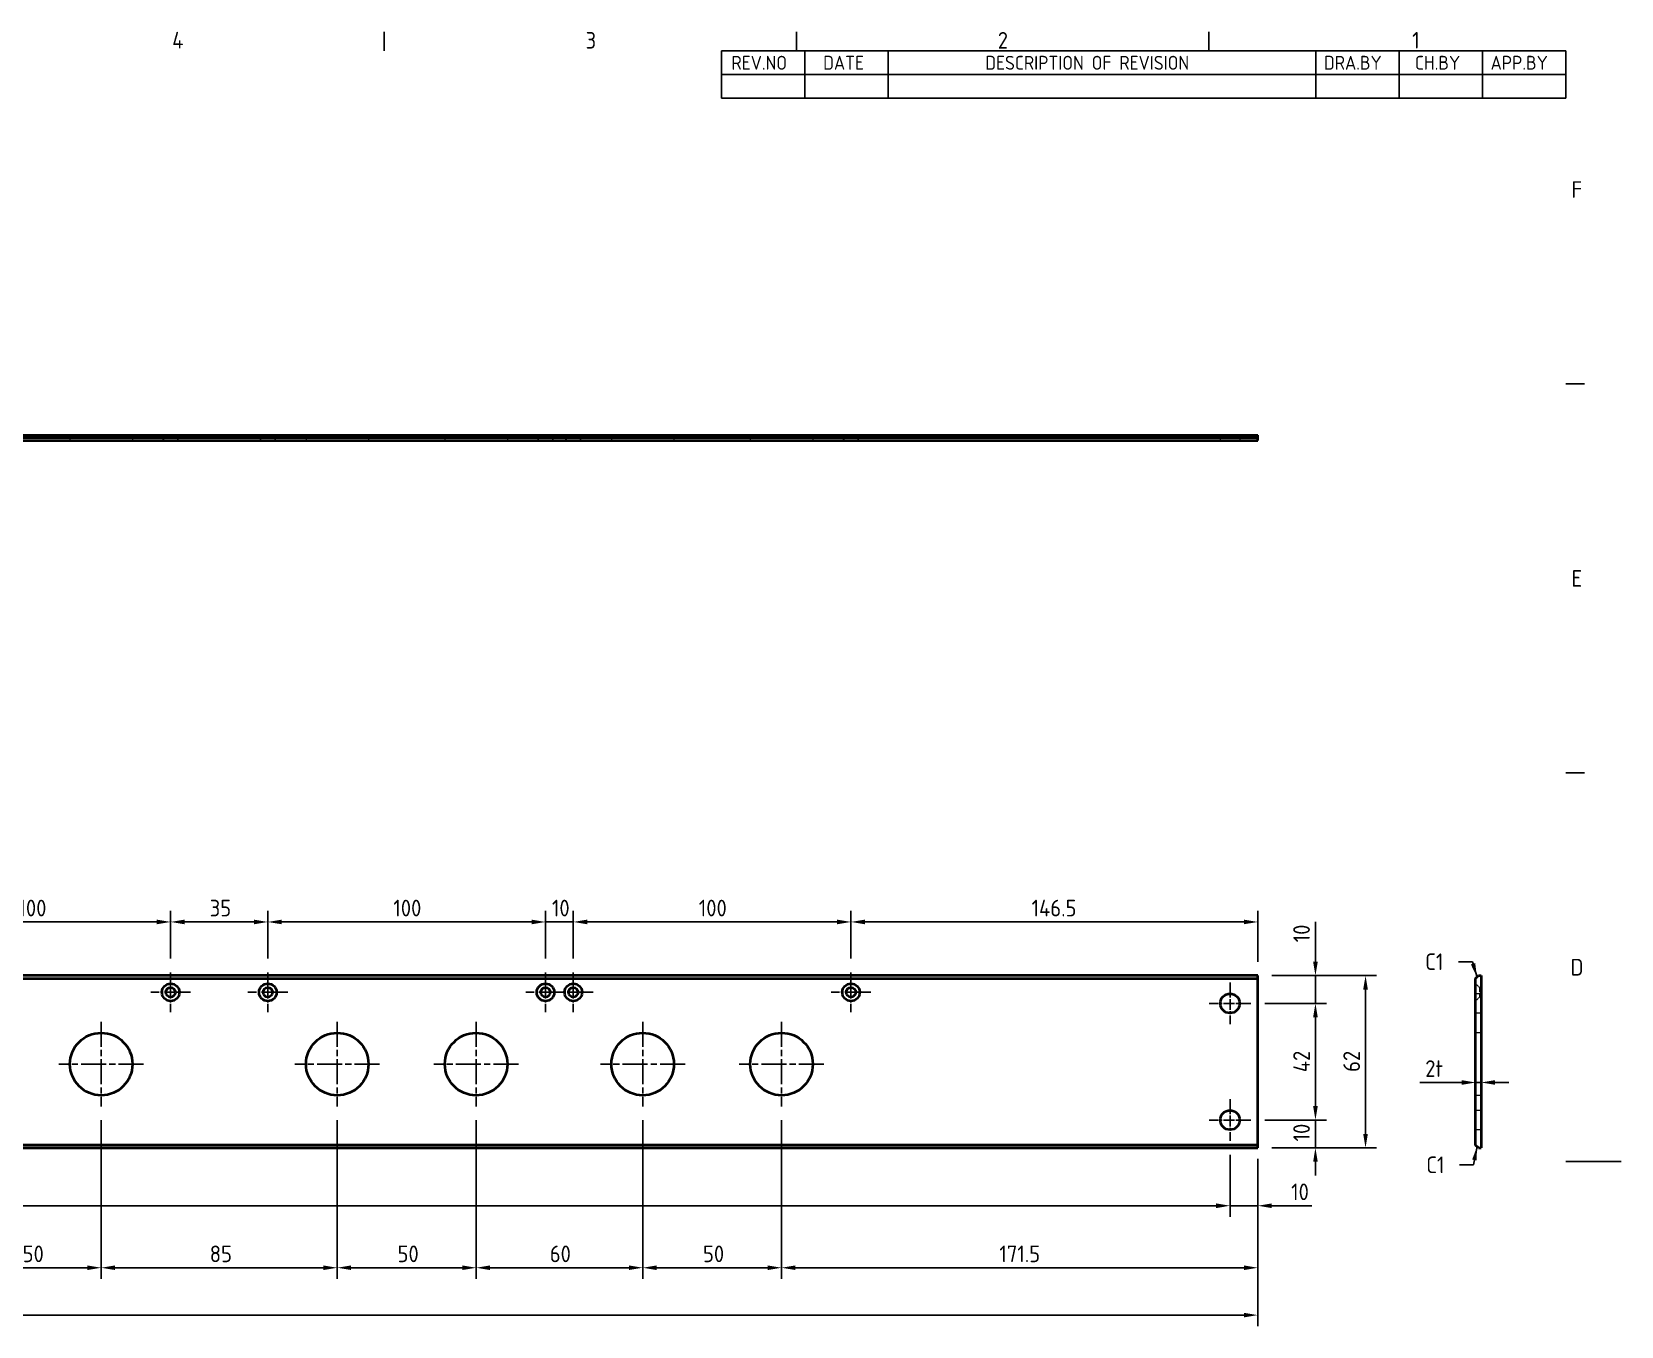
# Model space of a CAD drawing. Header units: millimetres. Extents: x 0 to 1188, y 0 to 840.
# Drawn here: x 616 to 1188, y 361 to 827 of the extents above; entities that cross this region are included whole.
import ezdxf

# ---------------------------------------------------------------- set-up
doc = ezdxf.new("R2010")
doc.units = ezdxf.units.MM
doc.header["$LTSCALE"] = 2
doc.linetypes.add('CHAIN', pattern=[0.3543, 0.2362, -0.0295, 0.0591, -0.0295])
doc.linetypes.add('DASHED', pattern=[0.2067, 0.1654, -0.0413])
doc.layers.get('0').update_dxf_attribs({"color": 3, "lineweight": 25})
for name, color, linetype, lineweight in [('가려진 것(ISO)', 2, 'DASHED', 18), ('가시적인 것(ISO)', 3, 'Continuous', 40), ('경계(ISO)', 7, 'Continuous', 25), ('기호(ISO)', 5, 'Continuous', 25), ('중심 표식(ISO)', 1, 'Continuous', 25), ('치수(ISO)', 2, 'Continuous', 25)]:
    doc.layers.add(name, color=color, linetype=linetype, lineweight=lineweight)
doc.styles.add('ISO ProportionalPSTEK', font='isocp.shx')
doc.styles.add('문자 텍스트_PSTEK_POSCO', font='isocp.shx')
doc.styles.add('치수 텍스트_PSTEK_POSCO', font='isocp.shx')
doc.dimstyles.new('치수_PSTEK_POSCO', dxfattribs={"dimscale": 2, "dimtxt": 3, "dimasz": 2.5, "dimexe": 2, "dimexo": 2.5, "dimgap": 1, "dimtad": 1, "dimrnd": 1e-08, "dimdsep": 46, "dimtxsty": '치수 텍스트_PSTEK_POSCO', "dimcen": 0.09, "dimdle": 10, "dimclrd": 7, "dimclre": 7, "dimclrt": 2, "dimadec": 1, "dimazin": 2, "dimtfac": 1, "dimtmove": 0, "dimatfit": 3, "dimfxl": 0, "dimtolj": 1, "dimlwd": -1, "dimlwe": -1, "dimarcsym": 0})
doc.dimstyles.new('치수_PSTEK_POSCO$7', dxfattribs={"dimscale": 2, "dimtxt": 3, "dimasz": 2.5, "dimexe": 2, "dimexo": 2.5, "dimgap": 1, "dimtad": 1, "dimrnd": 1e-08, "dimdsep": 46, "dimtxsty": '치수 텍스트_PSTEK_POSCO', "dimcen": 0.09, "dimdle": 10, "dimclrd": 7, "dimclre": 7, "dimclrt": 2, "dimadec": 1, "dimazin": 2, "dimtfac": 1, "dimtmove": 0, "dimatfit": 3, "dimfxl": 0, "dimtolj": 1, "dimlwd": -1, "dimlwe": -1, "dimarcsym": 0})

# ---------------------------------------------------------------- blocks, each defined once
blk = doc.blocks.new('경계 Default Border')
at = {"layer": '경계(ISO)'}
for p, q in [((371.25, 410), (371.25, 413.4)), ((445.5, 410), (445.5, 413.4)), ((519.75, 410), (519.75, 413.4)), ((584, 350), (587.4, 350)), ((584, 280), (587.4, 280))]:
    blk.add_line(p, q, dxfattribs=at)
at = {"layer": '경계(ISO)', "flags": 128}
blk.add_lwpolyline([(594, 210), (584, 210)], dxfattribs=at)
at = {"layer": '경계(ISO)', "color": 2, "char_height": 3, "attachment_point": 7, "style": '문자 텍스트_PSTEK_POSCO'}
for s, insert in [('4', (333.1, 410.4)), ('3', (407.54, 410.37)), ('2', (481.75, 410.37)), ('1', (556.36, 410.4)), ('F', (585.04, 383.5)), ('E', (585.04, 313.47)), ('D', (584.88, 243.47))]:
    blk.add_mtext(s, dxfattribs=dict(at, insert=insert))
blk = doc.blocks.new('리비전 내역')
at = {"layer": '기호(ISO)'}
for p, q in [((432, 410), (584, 410)), ((432, 410), (432, 405.72)), ((447, 410), (447, 405.72)), ((462, 410), (462, 405.72)), ((539, 410), (539, 405.72)), ((554, 410), (554, 405.72)), ((569, 410), (569, 405.72)), ((584, 410), (584, 405.72)), ((432, 405.72), (584, 405.72)), ((432, 405.72), (432, 401.44)), ((447, 405.72), (447, 401.44)), ((462, 405.72), (462, 401.44)), ((539, 405.72), (539, 401.44)), ((554, 405.72), (554, 401.44)), ((569, 405.72), (569, 401.44)), ((584, 405.72), (584, 401.44)), ((432, 401.44), (584, 401.44))]:
    blk.add_line(p, q, dxfattribs=at)
at = {"layer": '기호(ISO)', "color": 2, "char_height": 2.5, "attachment_point": 7, "style": 'ISO ProportionalPSTEK'}
for s, insert in [('REV.NO', (433.79, 406.58)), ('DATE', (450.31, 406.58)), ('DESCRIPTION OF REVISION', (479.51, 406.58)), ('DRA.BY', (540.48, 406.58)), ('CH.BY', (556.86, 406.58)), ('APP.BY', (570.48, 406.58))]:
    blk.add_mtext(s, dxfattribs=dict(at, insert=insert))
blk = doc.blocks.new('*D23')
at = {"layer": 'Defpoints', "color": 0}
for p in [(1057.14, 486.9), (1057.14, 424.9), (1095.93, 424.9)]:
    blk.add_point(p, dxfattribs=at)
at = {"layer": '치수(ISO)', "color": 7}
for p, q in [((1062.14, 486.9), (1099.93, 486.9)), ((1095.93, 481.9), (1095.93, 429.9)), ((1062.14, 424.9), (1099.93, 424.9))]:
    blk.add_line(p, q, dxfattribs=at)
for points in [[(1095.09, 481.9), (1096.76, 481.9), (1095.93, 486.9)], [(1095.09, 429.9), (1096.76, 429.9), (1095.93, 424.9)]]:
    blk.add_solid(points, dxfattribs=at)
at = {"layer": '치수(ISO)', "color": 2, "insert": (1090.93, 452.24), "char_height": 6, "attachment_point": 4, "rotation": 90, "style": '치수 텍스트_PSTEK_POSCO'}
blk.add_mtext('\\A1;62', dxfattribs=at)
blk = doc.blocks.new('*D24')
at = {"layer": 'Defpoints', "color": 0}
for p in [(1054.64, 476.9), (1054.64, 434.9), (1077.89, 434.9)]:
    blk.add_point(p, dxfattribs=at)
at = {"layer": '치수(ISO)', "color": 7}
for p, q in [((1059.64, 476.9), (1081.89, 476.9)), ((1077.89, 471.9), (1077.89, 439.9)), ((1059.64, 434.9), (1081.89, 434.9))]:
    blk.add_line(p, q, dxfattribs=at)
for points in [[(1077.06, 471.9), (1078.72, 471.9), (1077.89, 476.9)], [(1077.06, 439.9), (1078.72, 439.9), (1077.89, 434.9)]]:
    blk.add_solid(points, dxfattribs=at)
at = {"layer": '치수(ISO)', "color": 2, "insert": (1072.89, 452.12), "char_height": 6, "attachment_point": 4, "rotation": 90, "style": '치수 텍스트_PSTEK_POSCO'}
blk.add_mtext('\\A1;42', dxfattribs=at)
blk = doc.blocks.new('*D25')
at = {"layer": 'Defpoints', "color": 0}
for p in [(1054.64, 434.9), (1077.89, 434.9), (1057.14, 424.9)]:
    blk.add_point(p, dxfattribs=at)
at = {"layer": '치수(ISO)', "color": 7}
for p, q in [((1077.89, 439.9), (1077.89, 444.9)), ((1059.64, 434.9), (1081.89, 434.9)), ((1077.89, 424.9), (1077.89, 434.9)), ((1062.14, 424.9), (1081.89, 424.9)), ((1077.89, 419.9), (1077.89, 414.9))]:
    blk.add_line(p, q, dxfattribs=at)
for points in [[(1077.06, 439.9), (1078.72, 439.9), (1077.89, 434.9)], [(1077.06, 419.9), (1078.72, 419.9), (1077.89, 424.9)]]:
    blk.add_solid(points, dxfattribs=at)
at = {"layer": '치수(ISO)', "color": 2, "insert": (1072.89, 427.19), "char_height": 6, "attachment_point": 4, "rotation": 90, "style": '치수 텍스트_PSTEK_POSCO'}
blk.add_mtext('\\A1;10', dxfattribs=at)
blk = doc.blocks.new('*D26')
at = {"layer": 'Defpoints', "color": 0}
for p in [(1047.14, 427.4), (1057.14, 425.9), (1047.14, 404.04)]:
    blk.add_point(p, dxfattribs=at)
at = {"layer": '치수(ISO)', "color": 7}
for p, q in [((1047.14, 422.4), (1047.14, 400.04)), ((1057.14, 420.9), (1057.14, 400.04)), ((1042.14, 404.04), (1037.14, 404.04)), ((1047.14, 404.04), (1057.14, 404.04)), ((1062.14, 404.04), (1076.54, 404.04))]:
    blk.add_line(p, q, dxfattribs=at)
for points in [[(1042.14, 404.87), (1042.14, 403.2), (1047.14, 404.04)], [(1062.14, 404.87), (1062.14, 403.2), (1057.14, 404.04)]]:
    blk.add_solid(points, dxfattribs=at)
at = {"layer": '치수(ISO)', "color": 2, "insert": (1069.14, 409.04), "char_height": 6, "attachment_point": 4, "style": '치수 텍스트_PSTEK_POSCO'}
blk.add_mtext('\\A1;10', dxfattribs=at)
blk = doc.blocks.new('*D27')
at = {"layer": 'Defpoints', "color": 0}
for p in [(74.14, 427.4), (1047.14, 427.4), (74.14, 404.04)]:
    blk.add_point(p, dxfattribs=at)
at = {"layer": '치수(ISO)', "color": 7}
for p, q in [((74.14, 422.4), (74.14, 400.04)), ((1047.14, 422.4), (1047.14, 400.04)), ((1042.14, 404.04), (79.14, 404.04))]:
    blk.add_line(p, q, dxfattribs=at)
for points in [[(79.14, 404.87), (79.14, 403.2), (74.14, 404.04)], [(1042.14, 404.87), (1042.14, 403.2), (1047.14, 404.04)]]:
    blk.add_solid(points, dxfattribs=at)
at = {"layer": '치수(ISO)', "color": 2, "insert": (554.99, 409.04), "char_height": 6, "attachment_point": 4, "style": '치수 텍스트_PSTEK_POSCO'}
blk.add_mtext('\\A1;973', dxfattribs=at)
blk = doc.blocks.new('*D36')
at = {"layer": 'Defpoints', "color": 0}
for p in [(590.64, 439.8), (640.64, 439.8), (640.64, 381.71)]:
    blk.add_point(p, dxfattribs=at)
at = {"layer": '치수(ISO)', "color": 7}
for p, q in [((590.64, 434.8), (590.64, 377.71)), ((640.64, 434.8), (640.64, 377.71)), ((595.64, 381.71), (635.64, 381.71))]:
    blk.add_line(p, q, dxfattribs=at)
for points in [[(595.64, 382.54), (595.64, 380.88), (590.64, 381.71)], [(635.64, 382.54), (635.64, 380.88), (640.64, 381.71)]]:
    blk.add_solid(points, dxfattribs=at)
at = {"layer": '치수(ISO)', "color": 2, "insert": (612.35, 386.71), "char_height": 6, "attachment_point": 4, "style": '치수 텍스트_PSTEK_POSCO'}
blk.add_mtext('\\A1;50', dxfattribs=at)
blk = doc.blocks.new('*D37')
at = {"layer": 'Defpoints', "color": 0}
for p in [(640.64, 439.8), (725.64, 439.8), (725.64, 381.71)]:
    blk.add_point(p, dxfattribs=at)
at = {"layer": '치수(ISO)', "color": 7}
for p, q in [((640.64, 434.8), (640.64, 377.71)), ((725.64, 434.8), (725.64, 377.71)), ((645.64, 381.71), (720.64, 381.71))]:
    blk.add_line(p, q, dxfattribs=at)
for points in [[(645.64, 382.54), (645.64, 380.88), (640.64, 381.71)], [(720.64, 382.54), (720.64, 380.88), (725.64, 381.71)]]:
    blk.add_solid(points, dxfattribs=at)
at = {"layer": '치수(ISO)', "color": 2, "insert": (679.73, 386.71), "char_height": 6, "attachment_point": 4, "style": '치수 텍스트_PSTEK_POSCO'}
blk.add_mtext('\\A1;85', dxfattribs=at)
blk = doc.blocks.new('*D38')
at = {"layer": 'Defpoints', "color": 0}
for p in [(725.64, 439.8), (775.64, 439.8), (775.64, 381.71)]:
    blk.add_point(p, dxfattribs=at)
at = {"layer": '치수(ISO)', "color": 7}
for p, q in [((725.64, 434.8), (725.64, 377.71)), ((775.64, 434.8), (775.64, 377.71)), ((730.64, 381.71), (770.64, 381.71))]:
    blk.add_line(p, q, dxfattribs=at)
for points in [[(730.64, 382.54), (730.64, 380.88), (725.64, 381.71)], [(770.64, 382.54), (770.64, 380.88), (775.64, 381.71)]]:
    blk.add_solid(points, dxfattribs=at)
at = {"layer": '치수(ISO)', "color": 2, "insert": (747.35, 386.71), "char_height": 6, "attachment_point": 4, "style": '치수 텍스트_PSTEK_POSCO'}
blk.add_mtext('\\A1;50', dxfattribs=at)
blk = doc.blocks.new('*D39')
at = {"layer": 'Defpoints', "color": 0}
for p in [(775.64, 439.8), (835.64, 439.8), (835.64, 381.71)]:
    blk.add_point(p, dxfattribs=at)
at = {"layer": '치수(ISO)', "color": 7}
for p, q in [((775.64, 434.8), (775.64, 377.71)), ((835.64, 434.8), (835.64, 377.71)), ((780.64, 381.71), (830.64, 381.71))]:
    blk.add_line(p, q, dxfattribs=at)
for points in [[(780.64, 382.54), (780.64, 380.88), (775.64, 381.71)], [(830.64, 382.54), (830.64, 380.88), (835.64, 381.71)]]:
    blk.add_solid(points, dxfattribs=at)
at = {"layer": '치수(ISO)', "color": 2, "insert": (802.17, 386.71), "char_height": 6, "attachment_point": 4, "style": '치수 텍스트_PSTEK_POSCO'}
blk.add_mtext('\\A1;60', dxfattribs=at)
blk = doc.blocks.new('*D40')
at = {"layer": 'Defpoints', "color": 0}
for p in [(835.64, 439.8), (885.64, 439.8), (885.64, 381.71)]:
    blk.add_point(p, dxfattribs=at)
at = {"layer": '치수(ISO)', "color": 7}
for p, q in [((835.64, 434.8), (835.64, 377.71)), ((885.64, 434.8), (885.64, 377.71)), ((840.64, 381.71), (880.64, 381.71))]:
    blk.add_line(p, q, dxfattribs=at)
for points in [[(840.64, 382.54), (840.64, 380.88), (835.64, 381.71)], [(880.64, 382.54), (880.64, 380.88), (885.64, 381.71)]]:
    blk.add_solid(points, dxfattribs=at)
at = {"layer": '치수(ISO)', "color": 2, "insert": (857.35, 386.71), "char_height": 6, "attachment_point": 4, "style": '치수 텍스트_PSTEK_POSCO'}
blk.add_mtext('\\A1;50', dxfattribs=at)
blk = doc.blocks.new('*D41')
at = {"layer": 'Defpoints', "color": 0}
for p in [(885.64, 439.8), (1057.14, 424.9), (1057.14, 381.71)]:
    blk.add_point(p, dxfattribs=at)
at = {"layer": '치수(ISO)', "color": 7}
for p, q in [((885.64, 434.8), (885.64, 377.71)), ((1057.14, 419.9), (1057.14, 377.71)), ((890.64, 381.71), (1052.14, 381.71))]:
    blk.add_line(p, q, dxfattribs=at)
for points in [[(890.64, 382.54), (890.64, 380.88), (885.64, 381.71)], [(1052.14, 382.54), (1052.14, 380.88), (1057.14, 381.71)]]:
    blk.add_solid(points, dxfattribs=at)
at = {"layer": '치수(ISO)', "color": 2, "insert": (964.06, 386.71), "char_height": 6, "attachment_point": 4, "style": '치수 텍스트_PSTEK_POSCO'}
blk.add_mtext('\\A1;171.5', dxfattribs=at)
blk = doc.blocks.new('*D49')
at = {"layer": 'Defpoints', "color": 0}
for p in [(665.64, 506.24), (565.64, 488.05), (665.64, 488.05)]:
    blk.add_point(p, dxfattribs=at)
at = {"layer": '치수(ISO)', "color": 7}
for p, q in [((565.64, 493.05), (565.64, 510.24)), ((665.64, 493.05), (665.64, 510.24)), ((570.64, 506.24), (660.64, 506.24))]:
    blk.add_line(p, q, dxfattribs=at)
for points in [[(570.64, 507.07), (570.64, 505.41), (565.64, 506.24)], [(660.64, 507.07), (660.64, 505.41), (665.64, 506.24)]]:
    blk.add_solid(points, dxfattribs=at)
at = {"layer": '치수(ISO)', "color": 2, "insert": (610.83, 511.24), "char_height": 6, "attachment_point": 4, "style": '치수 텍스트_PSTEK_POSCO'}
blk.add_mtext('\\A1;100', dxfattribs=at)
blk = doc.blocks.new('*D50')
at = {"layer": 'Defpoints', "color": 0}
for p in [(700.64, 506.24), (665.64, 488.05), (700.64, 488.05)]:
    blk.add_point(p, dxfattribs=at)
at = {"layer": '치수(ISO)', "color": 7}
for p, q in [((665.64, 493.05), (665.64, 510.24)), ((700.64, 493.05), (700.64, 510.24)), ((670.64, 506.24), (695.64, 506.24))]:
    blk.add_line(p, q, dxfattribs=at)
for points in [[(670.64, 507.07), (670.64, 505.41), (665.64, 506.24)], [(695.64, 507.07), (695.64, 505.41), (700.64, 506.24)]]:
    blk.add_solid(points, dxfattribs=at)
at = {"layer": '치수(ISO)', "color": 2, "insert": (679.71, 511.24), "char_height": 6, "attachment_point": 4, "style": '치수 텍스트_PSTEK_POSCO'}
blk.add_mtext('\\A1;35', dxfattribs=at)
blk = doc.blocks.new('*D51')
at = {"layer": 'Defpoints', "color": 0}
for p in [(800.64, 506.24), (700.64, 488.05), (800.64, 488.05)]:
    blk.add_point(p, dxfattribs=at)
at = {"layer": '치수(ISO)', "color": 7}
for p, q in [((700.64, 493.05), (700.64, 510.24)), ((800.64, 493.05), (800.64, 510.24)), ((705.64, 506.24), (795.64, 506.24))]:
    blk.add_line(p, q, dxfattribs=at)
for points in [[(705.64, 507.07), (705.64, 505.41), (700.64, 506.24)], [(795.64, 507.07), (795.64, 505.41), (800.64, 506.24)]]:
    blk.add_solid(points, dxfattribs=at)
at = {"layer": '치수(ISO)', "color": 2, "insert": (745.83, 511.24), "char_height": 6, "attachment_point": 4, "style": '치수 텍스트_PSTEK_POSCO'}
blk.add_mtext('\\A1;100', dxfattribs=at)
blk = doc.blocks.new('*D52')
at = {"layer": 'Defpoints', "color": 0}
for p in [(810.64, 506.24), (800.64, 488.05), (810.64, 488.05)]:
    blk.add_point(p, dxfattribs=at)
at = {"layer": '치수(ISO)', "color": 7}
for p, q in [((800.64, 493.05), (800.64, 510.24)), ((810.64, 493.05), (810.64, 510.24)), ((795.64, 506.24), (790.64, 506.24)), ((800.64, 506.24), (810.64, 506.24)), ((815.64, 506.24), (820.64, 506.24))]:
    blk.add_line(p, q, dxfattribs=at)
for points in [[(795.64, 507.07), (795.64, 505.41), (800.64, 506.24)], [(815.64, 507.07), (815.64, 505.41), (810.64, 506.24)]]:
    blk.add_solid(points, dxfattribs=at)
at = {"layer": '치수(ISO)', "color": 2, "insert": (802.93, 511.24), "char_height": 6, "attachment_point": 4, "style": '치수 텍스트_PSTEK_POSCO'}
blk.add_mtext('\\A1;10', dxfattribs=at)
blk = doc.blocks.new('*D53')
at = {"layer": 'Defpoints', "color": 0}
for p in [(910.64, 506.24), (810.64, 488.05), (910.64, 488.05)]:
    blk.add_point(p, dxfattribs=at)
at = {"layer": '치수(ISO)', "color": 7}
for p, q in [((810.64, 493.05), (810.64, 510.24)), ((910.64, 493.05), (910.64, 510.24)), ((815.64, 506.24), (905.64, 506.24))]:
    blk.add_line(p, q, dxfattribs=at)
for points in [[(815.64, 507.07), (815.64, 505.41), (810.64, 506.24)], [(905.64, 507.07), (905.64, 505.41), (910.64, 506.24)]]:
    blk.add_solid(points, dxfattribs=at)
at = {"layer": '치수(ISO)', "color": 2, "insert": (855.83, 511.24), "char_height": 6, "attachment_point": 4, "style": '치수 텍스트_PSTEK_POSCO'}
blk.add_mtext('\\A1;100', dxfattribs=at)
blk = doc.blocks.new('*D54')
at = {"layer": 'Defpoints', "color": 0}
for p in [(1057.14, 506.24), (910.64, 488.05), (1057.14, 486.9)]:
    blk.add_point(p, dxfattribs=at)
at = {"layer": '치수(ISO)', "color": 7}
for p, q in [((910.64, 493.05), (910.64, 510.24)), ((1057.14, 491.9), (1057.14, 510.24)), ((915.64, 506.24), (1052.14, 506.24))]:
    blk.add_line(p, q, dxfattribs=at)
for points in [[(915.64, 507.07), (915.64, 505.41), (910.64, 506.24)], [(1052.14, 507.07), (1052.14, 505.41), (1057.14, 506.24)]]:
    blk.add_solid(points, dxfattribs=at)
at = {"layer": '치수(ISO)', "color": 2, "insert": (975.66, 511.24), "char_height": 6, "attachment_point": 4, "style": '치수 텍스트_PSTEK_POSCO'}
blk.add_mtext('\\A1;146.5', dxfattribs=at)
blk = doc.blocks.new('*D57')
at = {"layer": 'Defpoints', "color": 0}
for p in [(1137.58, 448.43), (1135.58, 425.9), (1137.58, 424.9)]:
    blk.add_point(p, dxfattribs=at)
at = {"layer": '치수(ISO)', "color": 7}
for p, q in [((1130.58, 448.43), (1115.43, 448.43)), ((1137.58, 448.43), (1135.58, 448.43)), ((1142.58, 448.43), (1147.58, 448.43))]:
    blk.add_line(p, q, dxfattribs=at)
for points in [[(1130.58, 449.26), (1130.58, 447.59), (1135.58, 448.43)], [(1142.58, 449.26), (1142.58, 447.59), (1137.58, 448.43)]]:
    blk.add_solid(points, dxfattribs=at)
at = {"layer": '치수(ISO)', "color": 2, "insert": (1117.43, 453.43), "char_height": 6, "attachment_point": 4, "style": '치수 텍스트_PSTEK_POSCO'}
blk.add_mtext('\\A1;2t', dxfattribs=at)
blk = doc.blocks.new('*D58')
at = {"layer": 'Defpoints', "color": 0}
for p in [(1057.14, 486.9), (1077.89, 486.9), (1054.64, 476.9)]:
    blk.add_point(p, dxfattribs=at)
at = {"layer": '치수(ISO)', "color": 7}
for p, q in [((1077.89, 491.9), (1077.89, 506.3)), ((1062.14, 486.9), (1081.89, 486.9)), ((1077.89, 476.9), (1077.89, 486.9)), ((1059.64, 476.9), (1081.89, 476.9)), ((1077.89, 471.9), (1077.89, 466.9))]:
    blk.add_line(p, q, dxfattribs=at)
for points in [[(1077.06, 491.9), (1078.72, 491.9), (1077.89, 486.9)], [(1077.06, 471.9), (1078.72, 471.9), (1077.89, 476.9)]]:
    blk.add_solid(points, dxfattribs=at)
at = {"layer": '치수(ISO)', "color": 2, "insert": (1072.89, 498.9), "char_height": 6, "attachment_point": 4, "rotation": 90, "style": '치수 텍스트_PSTEK_POSCO'}
blk.add_mtext('\\A1;10', dxfattribs=at)
blk = doc.blocks.new('*D60')
at = {"layer": 'Defpoints', "color": 0}
for p in [(64.14, 424.9), (1057.14, 424.9), (1057.14, 364.65)]:
    blk.add_point(p, dxfattribs=at)
at = {"layer": '치수(ISO)', "color": 7}
for p, q in [((64.14, 419.9), (64.14, 360.65)), ((1057.14, 419.9), (1057.14, 360.65)), ((69.14, 364.65), (1052.14, 364.65))]:
    blk.add_line(p, q, dxfattribs=at)
for points in [[(69.14, 365.48), (69.14, 363.82), (64.14, 364.65)], [(1052.14, 365.48), (1052.14, 363.82), (1057.14, 364.65)]]:
    blk.add_solid(points, dxfattribs=at)
at = {"layer": '치수(ISO)', "color": 2, "insert": (554.98, 369.65), "char_height": 6, "attachment_point": 4, "style": '치수 텍스트_PSTEK_POSCO'}
blk.add_mtext('\\A1;993', dxfattribs=at)

msp = doc.modelspace()

# ---------------------------------------------------------------- linework, layer by layer
at = {"layer": '가려진 것(ISO)', "ltscale": 1.904597}
for p, q in [((629.386, 681.576), (629.386, 679.576)), ((651.886, 681.576), (651.886, 679.576)), ((714.386, 681.576), (714.386, 679.576)), ((736.886, 681.576), (736.886, 679.576)), ((764.386, 681.576), (764.386, 679.576)), ((786.886, 681.576), (786.886, 679.576)), ((824.386, 681.576), (824.386, 679.576)), ((846.886, 681.576), (846.886, 679.576)), ((874.386, 681.576), (874.386, 679.576)), ((896.886, 681.576), (896.886, 679.576)), ((1043.636, 681.576), (1043.636, 679.576)), ((1050.636, 681.576), (1050.636, 679.576)), ((1137.578, 480.396), (1135.578, 480.396)), ((1137.578, 473.396), (1135.578, 473.396)), ((1137.578, 466.296), (1135.578, 466.296)), ((1137.578, 443.796), (1135.578, 443.796)), ((1137.578, 438.396), (1135.578, 438.396)), ((1137.578, 431.396), (1135.578, 431.396))]:
    msp.add_line(p, q, dxfattribs=at)
at = {"layer": '가려진 것(ISO)', "ltscale": 0.523692}
for p, q in [((663.936, 681.576), (663.936, 681.026)), ((667.336, 681.576), (667.336, 681.026)), ((698.936, 681.576), (698.936, 681.026)), ((702.336, 681.576), (702.336, 681.026)), ((798.936, 681.576), (798.936, 681.026)), ((802.336, 681.576), (802.336, 681.026)), ((808.936, 681.576), (808.936, 681.026)), ((812.336, 681.576), (812.336, 681.026)), ((908.936, 681.576), (908.936, 681.026)), ((912.336, 681.576), (912.336, 681.026)), ((1137.578, 482.596), (1137.028, 482.596)), ((1137.578, 479.196), (1137.028, 479.196))]:
    msp.add_line(p, q, dxfattribs=at)
at = {"layer": '가려진 것(ISO)', "ltscale": 1.952795}
for p, q in [((663.936, 681.026), (662.486, 679.576)), ((667.336, 681.026), (668.786, 679.576)), ((698.936, 681.026), (697.486, 679.576)), ((702.336, 681.026), (703.786, 679.576)), ((798.936, 681.026), (797.486, 679.576)), ((802.336, 681.026), (803.786, 679.576)), ((808.936, 681.026), (807.486, 679.576)), ((812.336, 681.026), (813.786, 679.576)), ((908.936, 681.026), (907.486, 679.576)), ((912.336, 681.026), (913.786, 679.576)), ((1137.028, 482.596), (1135.578, 484.046)), ((1137.028, 479.196), (1135.578, 477.746))]:
    msp.add_line(p, q, dxfattribs=at)
at = {"layer": '가려진 것(ISO)', "ltscale": 5.086114}
for p, q in [((663.936, 681.026), (667.336, 681.026)), ((698.936, 681.026), (702.336, 681.026)), ((798.936, 681.026), (802.336, 681.026)), ((808.936, 681.026), (812.336, 681.026)), ((908.936, 681.026), (912.336, 681.026)), ((1137.028, 482.596), (1137.028, 479.196))]:
    msp.add_line(p, q, dxfattribs=at)
at = {"layer": '가시적인 것(ISO)'}
for p, q in [((64.136, 681.576), (1057.136, 681.576)), ((1057.136, 680.576), (1057.136, 681.576)), ((1057.136, 680.576), (64.136, 680.576)), ((64.136, 679.576), (1057.136, 679.576)), ((1057.136, 679.576), (1057.136, 680.576)), ((1057.136, 486.896), (64.136, 486.896)), ((1057.136, 485.896), (1057.136, 486.896)), ((1135.578, 485.896), (1136.578, 486.896)), ((1136.578, 486.896), (1137.578, 486.896)), ((1137.578, 486.896), (1137.578, 424.896)), ((64.136, 485.896), (1057.136, 485.896)), ((1057.136, 425.896), (1057.136, 485.896)), ((1135.578, 425.896), (1135.578, 485.896)), ((1057.136, 425.896), (64.136, 425.896)), ((64.136, 424.896), (1057.136, 424.896)), ((1057.136, 424.896), (1057.136, 425.896)), ((1136.578, 424.896), (1135.578, 425.896)), ((1136.578, 424.896), (1137.578, 424.896))]:
    msp.add_line(p, q, dxfattribs=at)
for centre, radius in [((665.636, 480.896), 3.15), ((665.636, 480.896), 1.7), ((700.636, 480.896), 3.15), ((700.636, 480.896), 1.7), ((800.636, 480.896), 3.15), ((800.636, 480.896), 1.7), ((810.636, 480.896), 3.15), ((810.636, 480.896), 1.7), ((910.636, 480.896), 3.15), ((910.636, 480.896), 1.7), ((1047.136, 476.896), 3.5), ((640.636, 455.046), 11.25), ((725.636, 455.046), 11.25), ((775.636, 455.046), 11.25), ((835.636, 455.046), 11.25), ((885.636, 455.046), 11.25), ((1047.136, 434.896), 3.5)]:
    msp.add_circle(centre, radius, dxfattribs=at)
at = {"layer": '중심 표식(ISO)', "linetype": 'CHAIN', "ltscale": 7.945033}
for p, q in [((665.636, 488.046), (665.636, 473.746)), ((700.636, 488.046), (700.636, 473.746)), ((800.636, 488.046), (800.636, 473.746)), ((810.636, 488.046), (810.636, 473.746)), ((910.636, 488.046), (910.636, 473.746)), ((672.786, 480.896), (658.486, 480.896)), ((707.786, 480.896), (693.486, 480.896)), ((807.786, 480.896), (793.486, 480.896)), ((817.786, 480.896), (803.486, 480.896)), ((917.786, 480.896), (903.486, 480.896))]:
    msp.add_line(p, q, dxfattribs=at)
at = {"layer": '중심 표식(ISO)', "linetype": 'CHAIN', "ltscale": 8.333956}
for p, q in [((1047.136, 484.396), (1047.136, 469.396)), ((1054.636, 476.896), (1039.636, 476.896)), ((1047.136, 442.396), (1047.136, 427.396)), ((1054.636, 434.896), (1039.636, 434.896))]:
    msp.add_line(p, q, dxfattribs=at)
at = {"layer": '중심 표식(ISO)', "linetype": 'CHAIN', "ltscale": 19.051651}
for p, q in [((640.636, 470.296), (640.636, 439.796)), ((725.636, 470.296), (725.636, 439.796)), ((775.636, 470.296), (775.636, 439.796)), ((835.636, 470.296), (835.636, 439.796)), ((885.636, 470.296), (885.636, 439.796)), ((655.886, 455.046), (625.386, 455.046)), ((740.886, 455.046), (710.386, 455.046)), ((790.886, 455.046), (760.386, 455.046)), ((850.886, 455.046), (820.386, 455.046)), ((900.886, 455.046), (870.386, 455.046))]:
    msp.add_line(p, q, dxfattribs=at)

# ---------------------------------------------------------------- block references
at = {"xscale": 2, "yscale": 2, "zscale": 2}
msp.add_blockref('경계 Default Border', (0, 0), dxfattribs=at)
at = {"layer": '기호(ISO)', "xscale": 2, "yscale": 2, "zscale": 2}
msp.add_blockref('리비전 내역', (0, 0), dxfattribs=at)

# ---------------------------------------------------------------- texts
at = {"layer": '기호(ISO)', "color": 2, "char_height": 6, "attachment_point": 4, "style": '치수 텍스트_PSTEK_POSCO'}
for insert in [(1117.4, 491.927), (1117.794, 418.768)]:
    msp.add_mtext('{C1}', dxfattribs=dict(at, insert=insert))

# ---------------------------------------------------------------- dimensions: what is measured, and where the dimension line sits
at = {"layer": '치수(ISO)', "color": 7}
for base, p1, p2, angle, override, picture, middle in [((665.636, 506.241), (565.636, 488.046), (665.636, 488.046), 180, {"dimdec": 2, "dimtp": 0, "dimtm": 0, "dimtdec": 2, "dimtofl": 0, "dimatfit": 1}, '*D49', (615.636, 506.241)), ((700.636, 506.241), (665.636, 488.046), (700.636, 488.046), 180, {"dimdec": 2, "dimtp": 0, "dimtm": 0, "dimtdec": 2, "dimtofl": 0, "dimatfit": 1}, '*D50', (683.136, 506.241)), ((800.636, 506.241), (700.636, 488.046), (800.636, 488.046), 180, {"dimdec": 2, "dimtp": 0, "dimtm": 0, "dimtdec": 2, "dimtofl": 0, "dimatfit": 1}, '*D51', (750.636, 506.241)), ((810.636, 506.241), (800.636, 488.046), (810.636, 488.046), 180, {"dimdec": 2, "dimtp": 0, "dimtm": 0, "dimtdec": 2, "dimtofl": 1, "dimatfit": 1}, '*D52', (805.636, 506.241)), ((910.636, 506.241), (810.636, 488.046), (910.636, 488.046), 180, {"dimdec": 2, "dimtp": 0, "dimtm": 0, "dimtdec": 2, "dimtofl": 0, "dimatfit": 1}, '*D53', (860.636, 506.241)), ((1057.136, 506.241), (910.636, 488.046), (1057.136, 486.896), 180, {"dimdec": 2, "dimtp": 0, "dimtm": 0, "dimtdec": 2, "dimtofl": 0, "dimatfit": 1}, '*D54', (983.886, 506.241)), ((1077.889, 486.896), (1054.636, 476.896), (1057.136, 486.896), 90, {"dimdec": 2, "dimtp": 0, "dimtm": 0, "dimtdec": 2, "dimtofl": 1, "dimatfit": 1}, '*D58', (1077.889, 501.598)), ((1095.927, 424.896), (1057.136, 486.896), (1057.136, 424.896), 90, {"dimdec": 2, "dimtp": 0, "dimtm": 0, "dimtdec": 2, "dimtofl": 0, "dimatfit": 1}, '*D23', (1095.927, 455.896)), ((1077.889, 434.896), (1054.636, 476.896), (1054.636, 434.896), 90, {"dimdec": 2, "dimtp": 0, "dimtm": 0, "dimtdec": 2, "dimtofl": 0, "dimatfit": 1}, '*D24', (1077.889, 455.896)), ((1077.889, 434.896), (1057.136, 424.896), (1054.636, 434.896), 90, {"dimdec": 2, "dimtp": 0, "dimtm": 0, "dimtdec": 2, "dimtofl": 1, "dimatfit": 1}, '*D25', (1077.889, 429.896)), ((640.636, 381.71), (590.636, 439.796), (640.636, 439.796), 180, {"dimdec": 2, "dimtp": 0, "dimtm": 0, "dimtdec": 2, "dimtofl": 0, "dimatfit": 1}, '*D36', (615.656, 381.71)), ((725.636, 381.71), (640.636, 439.796), (725.636, 439.796), 180, {"dimdec": 2, "dimtp": 0, "dimtm": 0, "dimtdec": 2, "dimtofl": 0, "dimatfit": 1}, '*D37', (683.156, 381.71)), ((775.636, 381.71), (725.636, 439.796), (775.636, 439.796), 180, {"dimdec": 2, "dimtp": 0, "dimtm": 0, "dimtdec": 2, "dimtofl": 0, "dimatfit": 1}, '*D38', (750.656, 381.71)), ((835.636, 381.71), (775.636, 439.796), (835.636, 439.796), 180, {"dimdec": 2, "dimtp": 0, "dimtm": 0, "dimtdec": 2, "dimtofl": 0, "dimatfit": 1}, '*D39', (805.656, 381.71)), ((885.636, 381.71), (835.636, 439.796), (885.636, 439.796), 180, {"dimdec": 2, "dimtp": 0, "dimtm": 0, "dimtdec": 2, "dimtofl": 0, "dimatfit": 1}, '*D40', (860.656, 381.71)), ((1057.136, 381.71), (885.636, 439.796), (1057.136, 424.896), 180, {"dimdec": 2, "dimtp": 0, "dimtm": 0, "dimtdec": 2, "dimtofl": 0, "dimatfit": 1}, '*D41', (971.386, 381.71)), ((1057.136, 364.651), (64.136, 424.896), (1057.136, 424.896), 180, {"dimdec": 2, "dimtp": 0, "dimtm": 0, "dimtdec": 2, "dimtofl": 0, "dimatfit": 1}, '*D60', (560.636, 364.651)), ((74.136, 404.038), (1047.136, 427.396), (74.136, 427.396), 180, {"dimdec": 2, "dimtp": 0, "dimtm": 0, "dimtdec": 2, "dimtofl": 0, "dimatfit": 1}, '*D27', (560.636, 404.038)), ((1047.136, 404.038), (1057.136, 425.896), (1047.136, 427.396), 180, {"dimdec": 2, "dimtp": 0, "dimtm": 0, "dimtdec": 2, "dimtofl": 1, "dimatfit": 1}, '*D26', (1071.839, 404.038))]:
    dim = msp.add_linear_dim(base=base, p1=p1, p2=p2, angle=angle, dimstyle='치수_PSTEK_POSCO', override=override, dxfattribs=at)
    dim.commit()
    dim.dimension.update_dxf_attribs({"geometry": picture, "text_midpoint": middle, "dimtype": 160})
dim = msp.add_linear_dim(base=(1137.578, 448.425), p1=(1135.578, 425.896), p2=(1137.578, 424.896), text='<>t', dimstyle='치수_PSTEK_POSCO', override={"dimdec": 2, "dimse1": 1, "dimse2": 1, "dimtp": 0, "dimtm": 0, "dimtdec": 2, "dimtofl": 1, "dimatfit": 1}, dxfattribs=at)
dim.commit()
dim.dimension.update_dxf_attribs({"geometry": '*D57', "text_midpoint": (1120.502, 448.425), "dimtype": 160})

# ---------------------------------------------------------------- leaders
at = {"layer": '기호(ISO)', "color": 7, "annotation_type": 0, "has_hookline": 1, "hookline_direction": 1, "text_width": 5.68}
for points in [[(1136.078, 486.396), (1134.403, 491.927), (1129.403, 491.927)], [(1136.078, 425.396), (1134.797, 418.768), (1129.797, 418.768)]]:
    msp.add_leader(points, dimstyle='치수_PSTEK_POSCO$7', override={"dimtad": 0}, dxfattribs=at)

doc.saveas('drawing.dxf')
